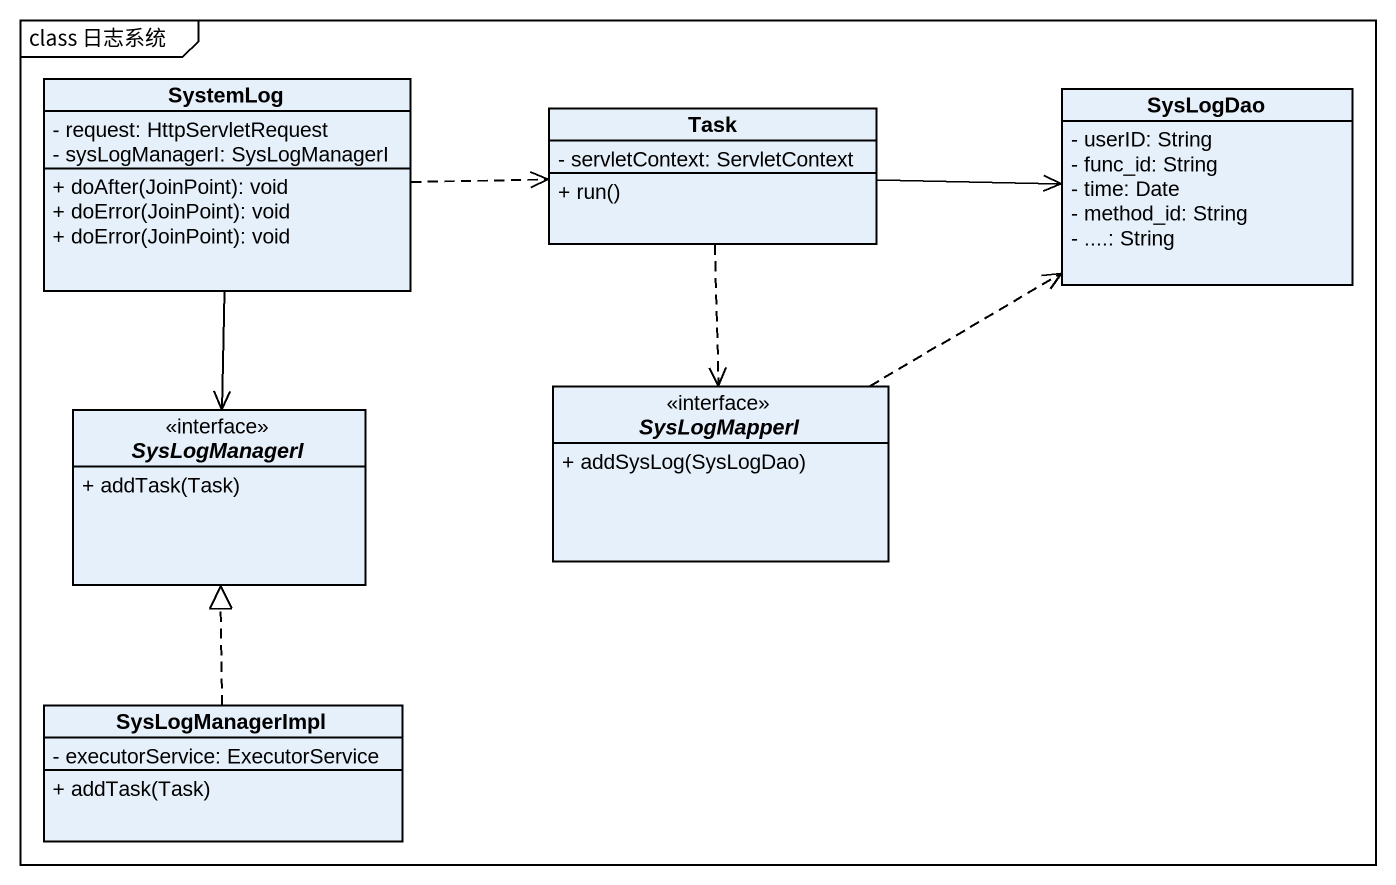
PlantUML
@startuml
mainframe class 日志系统
hide circle
hide empty members
skinparam classAttributeIconSize 0
class SystemLog {
  - request: HttpServletRequest
  - sysLogManagerI: SysLogManagerI
  + doAfter(JoinPoint): void
  + doError(JoinPoint): void
  + doError(JoinPoint): void
}
class SysLogDao {
  - userID: String
  - func_id: String
  - time: Date
  - method_id: String
  - ....: String
}
class Task {
  - servletContext: ServletContext
  + run()
}
interface SysLogManagerI {
  + addTask(Task)
}
interface SysLogMapperI {
  + addSysLog(SysLogDao)
}
class SysLogManagerImpl {
  - executorService: ExecutorService
  + addTask(Task)
}
SystemLog .right.> Task
SystemLog --> SysLogManagerI
Task -right-> SysLogDao
Task ..> SysLogMapperI
SysLogMapperI .right.> SysLogDao
SysLogManagerImpl .up.|> SysLogManagerI
@enduml
